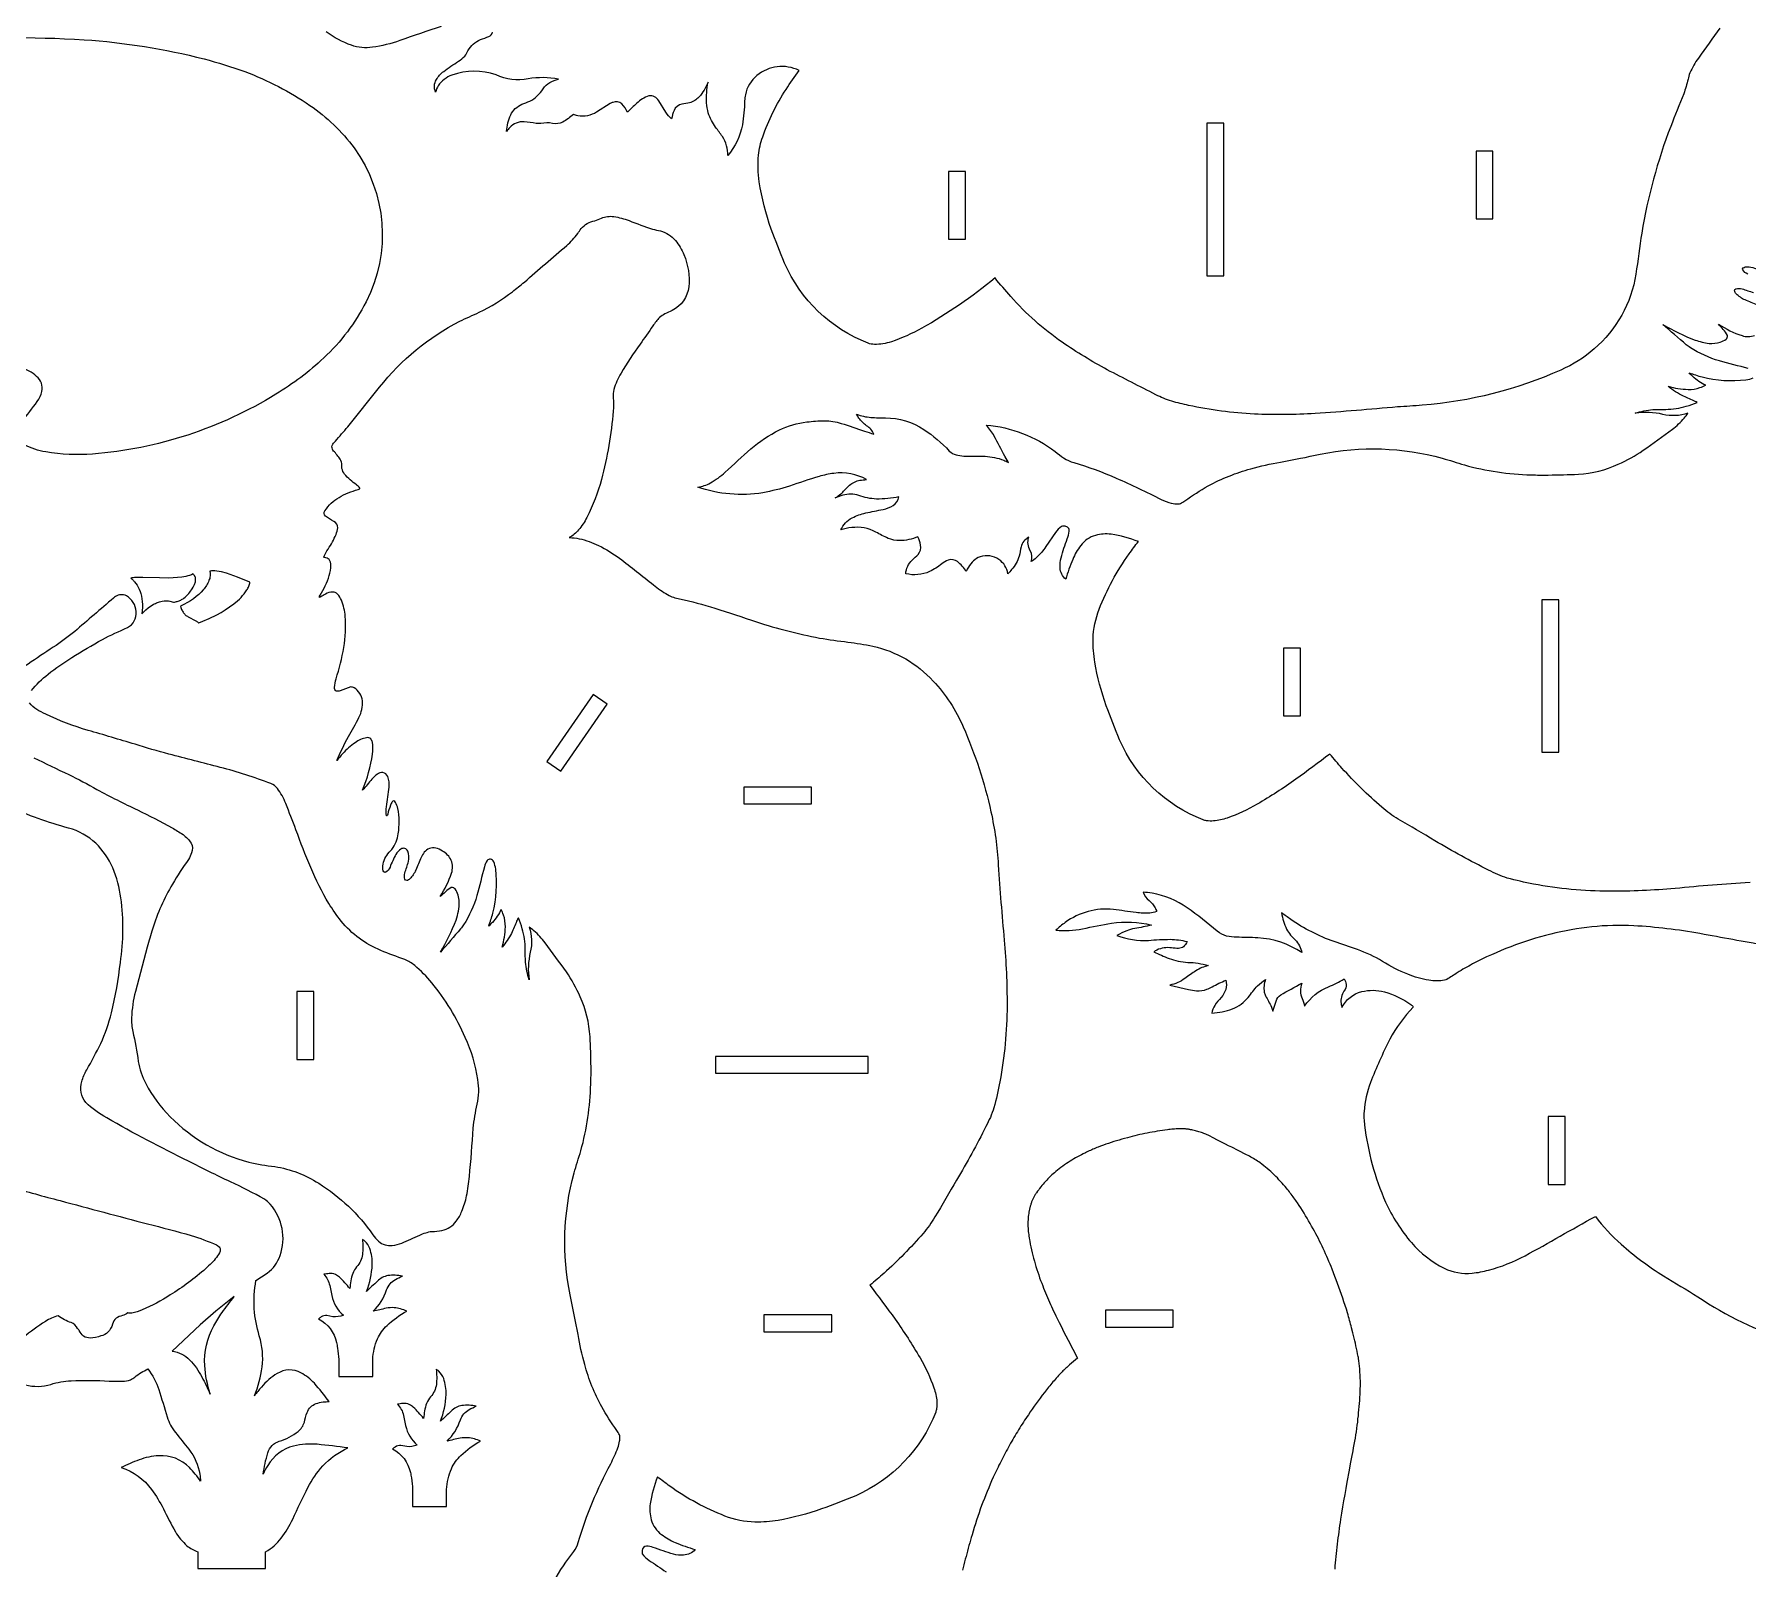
# Model space of a CAD drawing. Extents: x 35.5 to 67.2, y 24 to 50.4.
# Drawn here: x 47.79 to 60.43, y 30.28 to 41.6 of the extents above; entities that cross this region are included whole.
import ezdxf

# ---------------------------------------------------------------- set-up
doc = ezdxf.new("R2010")
doc.units = 0
doc.header["$MEASUREMENT"] = 0
doc.layers.get('0').update_dxf_attribs({"linetype": 'CONTINUOUS'})

msp = doc.modelspace()

# ---------------------------------------------------------------- linework, layer by layer
for points in [[(50.796, 41.658, 0.003925), (50.49, 41.554, -0.047624), (50.289, 41.504, -0.122497), (50.133, 41.519, -0.073814), (49.948, 41.618, -0.089923)], [(60.228, 41.646, -0.001808), (60.069, 41.425, 0.048267), (60.006, 41.315, 0.053543), (59.993, 41.268, -0.032799), (59.961, 41.162, -0.001182), (59.865, 40.921, 0.050203), (59.651, 40.134, -0.001096), (59.608, 39.832, -0.179531), (59.3, 39.28, -0.075982), (59.054, 39.124, -0.086689), (58.032, 38.865, -0.006698), (57.85, 38.852, -0.00483), (57.242, 38.803, -0.025308), (56.794, 38.799, -0.039353), (56.309, 38.863, -0.013854), (56.184, 38.894, -0.040061), (56.067, 38.942, -0.00145), (55.709, 39.126, -0.025729), (55.376, 39.329, -0.060129), (54.997, 39.667, -0.015158), (54.881, 39.803, -0.044175), (54.34, 39.432, -0.045913), (54.116, 39.333, -0.079791), (53.991, 39.313, -0.074661), (53.944, 39.322, -0.198744), (53.328, 39.912, -0.010998), (53.23, 40.163, -0.047383), (53.142, 40.512, -0.060687), (53.136, 40.709, -0.057482), (53.167, 40.843, -0.062522), (53.34, 41.194, -0.017087), (53.435, 41.333, 0.300286), (53.125, 41.295, 0.184286), (53.04, 41.154, 0.032509), (53.034, 41.11, -0.028759), (53.017, 40.933, -0.125891), (52.91, 40.705, 0.158118), (52.87, 40.846, 0.012289), (52.82, 40.914, -0.079871), (52.766, 41.02, -0.091742), (52.754, 41.17, -0.025713), (52.764, 41.247, -0.084534), (52.697, 41.137, -0.134701), (52.628, 41.095, -0.016605), (52.571, 41.085, 0.2525), (52.513, 41.037, 0.059575), (52.495, 40.977, -0.07477), (52.453, 41.025), (52.4, 41.11, 0.318047), (52.328, 41.145, 0.115857), (52.238, 41.091, 0.017302), (52.169, 41.025, 0.1015), (52.128, 41.087, 0.282727), (52.062, 41.098, 0.045738), (52.041, 41.089), (51.941, 41.026, -0.18395), (51.803, 40.999, -0.049964), (51.771, 41.009, -0.067609), (51.692, 40.953, -0.167125), (51.617, 40.943, 0.112454), (51.531, 40.942, -0.06006), (51.496, 40.943, 0.031409), (51.408, 40.955, 0.224368), (51.301, 40.912, 0.043079), (51.278, 40.884, -0.093148), (51.308, 41.005, -0.173538), (51.39, 41.084, 0.009954), (51.449, 41.107, 0.132246), (51.547, 41.198, -0.191244), (51.661, 41.269, 0.094208), (51.437, 41.271, -0.15346), (51.2, 41.3, 0.17786), (50.875, 41.299, 0.151126), (50.774, 41.221, 0.082325), (50.754, 41.174, -0.241662), (50.76, 41.266, -0.092711), (50.814, 41.326, -0.019299), (50.923, 41.401, 0.042738), (50.969, 41.438, 0.082819), (50.993, 41.479, -0.170782), (51.086, 41.561, -0.005428), (51.148, 41.584, 0.234932), (51.174, 41.616, 0.35305)], [(47.008, 41.554, -0.032685), (48.162, 41.56, -0.04507), (49.046, 41.419, -0.023575), (49.347, 41.325, -0.058692), (49.827, 41.076, -0.080834), (50.153, 40.762, -0.283166), (50.241, 39.626, -0.088092), (49.929, 39.213, -0.05292), (49.576, 38.946, -0.118379), (48.224, 38.504, -0.059823), (47.878, 38.52, -0.074183), (47.722, 38.572, -0.043802)], [(51.531, 29.839, -0.138745), (51.716, 30.333, 0.003131), (51.774, 30.411, 0.075431), (51.806, 30.479, -0.049842), (52.046, 31.059, 0.025525), (52.099, 31.177, 0.033711), (52.111, 31.224, 0.046653), (52.113, 31.258, 0.087821), (52.11, 31.272, 0.044113), (52.09, 31.304, -0.023513), (51.98, 31.478, -0.05953), (51.854, 31.791, -0.0271), (51.805, 32.011, 0.007058), (51.747, 32.303, -0.118436), (51.776, 33.203, -0.00786), (51.826, 33.367, 0.061214), (51.899, 33.859, 0.012751), (51.901, 33.985, 0.00818), (51.894, 34.208, 0.089353), (51.821, 34.502, 0.051449), (51.719, 34.685, 0.005478), (51.563, 34.9, 0.046223), (51.48, 34.989, 0.026547), (51.445, 35.015, -0.139855), (51.453, 34.831, 0.096415), (51.444, 34.628, -0.049384), (51.418, 34.757, -0.020224), (51.416, 34.852, 0.067289), (51.393, 35.004, 0.014824), (51.366, 35.085, 0.05435), (51.352, 35.06, -0.011044), (51.313, 34.97, -0.063442), (51.245, 34.869, 0.065799), (51.269, 35.017, 0.087486), (51.255, 35.105, 0.025091), (51.238, 35.146, -0.067829), (51.174, 35.051, -0.031851), (51.146, 35.024, 0.018936), (51.177, 35.119, 0.088965), (51.198, 35.443, 0.056015), (51.183, 35.498, 0.243935), (51.16, 35.518, 0.265649), (51.135, 35.506, 0.077454), (51.114, 35.461, -0.005669), (51.059, 35.248, -0.069677), (50.961, 35.033, -0.023659), (50.939, 35.004, -0.004465), (50.79, 34.831, 0.043572), (50.905, 35.068, 0.087449), (50.929, 35.201, 0.146573), (50.898, 35.298, 0.17072), (50.88, 35.308, 0.114481), (50.87, 35.307, 0.107313), (50.827, 35.277, -0.047605), (50.788, 35.241, 0.066233), (50.872, 35.415, 0.174072), (50.87, 35.508, 0.142602), (50.806, 35.577, 0.075809), (50.755, 35.599, 0.288194), (50.671, 35.568, 0.073331), (50.648, 35.53, -0.014135), (50.609, 35.437, -0.085914), (50.564, 35.372, -0.162564), (50.541, 35.359, -0.31879), (50.527, 35.369, -0.128668), (50.527, 35.415, 0.008326), (50.554, 35.5, 0.159985), (50.549, 35.577, 0.216479), (50.527, 35.596, 0.216479), (50.499, 35.591, 0.132103), (50.461, 35.552, 0.032337), (50.418, 35.458, -0.154521), (50.387, 35.42, -0.348588), (50.373, 35.424, -0.119184), (50.366, 35.439, -0.186766), (50.394, 35.545, -0.024243), (50.431, 35.589, 0.13028), (50.479, 35.705, 0.086554), (50.476, 35.891, 0.079179), (50.459, 35.935, 0.209238), (50.445, 35.946, 0.239226), (50.434, 35.94, 0.05888), (50.421, 35.915, 0.019497), (50.401, 35.848, -0.098553), (50.395, 35.836, -0.345791), (50.393, 35.837, -0.099093), (50.391, 35.904, 0.019902), (50.412, 36.049, 0.117088), (50.402, 36.126, 0.234621), (50.365, 36.156, 0.197162), (50.325, 36.144, 0.052412), (50.285, 36.107, 0.007679), (50.216, 36.025, 0.055985), (50.29, 36.292, 0.069328), (50.288, 36.379, 0.109173), (50.276, 36.404, 0.235841), (50.245, 36.413, 0.103218), (50.16, 36.376, 0.066248), (50.07, 36.296, 0.015289), (50.026, 36.244, -0.020164), (50.111, 36.421, 0.009044), (50.189, 36.562, 0.140338), (50.214, 36.684, 0.234832), (50.153, 36.781, 0.119377), (50.13, 36.787, -0.00716), (50.05, 36.758, -0.12957), (50.022, 36.756, -0.258637), (50.011, 36.769, -0.074854), (50.009, 36.783, -0.051564), (50.02, 36.847, 0.030476), (50.077, 37.078, 0.060498), (50.088, 37.309, 0.075638), (50.06, 37.426, 0.066103), (50.031, 37.472, 0.193801), (49.995, 37.487, 0.128838), (49.942, 37.471, 0.030521), (49.908, 37.451, -0.149217), (49.897, 37.447), (49.897, 37.448, -0.090408), (49.902, 37.463, 0.059639), (49.97, 37.608, 0.067073), (49.982, 37.685, 0.123991), (49.969, 37.726, 0.247435), (49.936, 37.741, -0.229764), (49.932, 37.742, -0.229764), (49.931, 37.746, -0.072169), (49.962, 37.804, 0.037646), (50.02, 37.911, 0.06957), (50.032, 37.96, 0.294773), (50.004, 38.008, -0.049), (49.941, 38.047, -0.359267), (49.938, 38.087, -0.115064), (50.042, 38.185, -0.071203), (50.183, 38.242, 0.145461), (50.196, 38.251, 0.244545), (50.195, 38.254, 0.057787), (50.17, 38.278, -0.060573), (50.083, 38.357, -0.093434), (50.063, 38.398, -0.081844), (50.063, 38.423, 0.152435), (50.051, 38.466, 0.029721), (50.002, 38.527, -0.159261), (49.989, 38.558, -0.174633), (49.996, 38.578, -0.037045), (50.015, 38.6, 0.011505), (50.106, 38.706), (50.341, 38.998, -0.108072), (50.933, 39.484, -0.008279), (51.076, 39.55, 0.054045), (51.321, 39.702, 0.014517), (51.409, 39.773, -0.001515), (51.722, 40.043, 0.05843), (51.803, 40.131, -0.028642), (51.828, 40.167, -0.163815), (51.928, 40.225, 0.033968), (51.977, 40.244, -0.138644), (52.069, 40.256, -0.057074), (52.181, 40.226, 0.016952), (52.355, 40.164, 0.010434), (52.413, 40.15, -0.152282), (52.523, 40.079, -0.087984), (52.586, 39.975, -0.123442), (52.622, 39.738, -0.252877), (52.499, 39.563, -0.007399), (52.445, 39.538, 0.058507), (52.406, 39.511, 0.039309), (52.357, 39.45, 0.002906), (52.263, 39.314, 0.03059), (52.122, 39.101, 0.052563), (52.069, 38.981, 0.100821), (52.064, 38.92, -0.042062), (52.065, 38.822, -0.043878), (51.978, 38.317, -0.046566), (51.87, 38.036, -0.052273), (51.809, 37.945, -0.078492), (51.74, 37.888, -0.062905), (51.814, 37.88, -0.062239), (51.957, 37.83, -0.042794), (52.111, 37.736, -0.010901), (52.361, 37.54, 0.039136), (52.466, 37.468, 0.086512), (52.554, 37.437, -0.021386), (52.813, 37.368, -0.003617), (53.122, 37.267, 0.03319), (53.587, 37.148, 0.013674), (53.796, 37.118, -0.018992), (53.979, 37.088, -0.153252), (54.425, 36.83, -0.086144), (54.646, 36.494, -0.04804), (54.851, 35.866, -0.039046), (54.905, 35.474, 0.008145), (54.949, 34.92, -0.020963), (54.97, 34.437, -0.042897), (54.917, 33.876, -0.018722), (54.872, 33.683, -0.048143), (54.814, 33.546, -0.019075), (54.597, 33.15, 0.001035), (54.438, 32.879, -0.043187), (54.35, 32.757, -0.030118), (54.062, 32.464, -0.012563), (53.958, 32.375, -0.00281), (54.144, 32.124, -0.021316), (54.328, 31.839, -0.047164), (54.43, 31.618, -0.050781), (54.452, 31.517, -0.052075), (54.45, 31.465, -0.04685), (54.443, 31.439, -0.198744), (53.853, 30.823, -0.010935), (53.601, 30.725, -0.041773), (53.281, 30.641, -0.038529), (53.11, 30.628, -0.085425), (52.889, 30.673, -0.063089), (52.482, 30.893, -0.013884), (52.391, 30.962, 0.057371), (52.337, 30.762, 0.097586), (52.345, 30.645, 0.159769), (52.42, 30.537, 0.065779), (52.522, 30.478, 0.029941), (52.669, 30.426, -0.206916), (52.584, 30.385, -0.081775), (52.508, 30.392, -0.016954), (52.359, 30.442, 0.064515), (52.31, 30.451, 0.399711), (52.278, 30.42, 0.045603), (52.279, 30.394, 0.096194), (52.329, 30.346, -0.015351), (52.454, 30.261, -0.055443)], [(60.434, 39.832, -0.154478), (60.396, 39.863, -0.348708), (60.4, 39.877, -0.119073), (60.415, 39.884, -0.186777), (60.521, 39.856, -0.02424)], [(60.506, 39.603, -0.014116), (60.413, 39.641, -0.085903), (60.348, 39.686, -0.162536), (60.336, 39.709, -0.318767), (60.345, 39.723, -0.128668), (60.391, 39.723, 0.008322), (60.476, 39.696, 0.159989)], [(60.437, 39.136, -0.005662), (60.224, 39.191, -0.069674), (60.01, 39.289, -0.023677), (59.98, 39.311, -0.004547), (59.807, 39.46, 0.041918), (60.045, 39.345, 0.053763), (60.148, 39.321, 0.090467), (60.231, 39.33, 0.074055), (60.273, 39.352, 0.323043), (60.283, 39.38, 0.107249), (60.253, 39.423, -0.047536), (60.218, 39.462, 0.066235), (60.391, 39.378, 0.174076), (60.484, 39.38, 0.165589)], [(47.7, 38.747, 0.02763), (47.816, 38.892, 0.092193), (47.85, 38.967, 0.288349), (47.811, 39.077, 0.124217), (47.695, 39.14, 0.045844)], [(60.45, 35.345, 0.008145), (59.897, 35.301, -0.020963), (59.413, 35.28, -0.042897), (58.853, 35.333, -0.018722), (58.659, 35.378, -0.048143), (58.522, 35.436, -0.019075), (58.126, 35.653, 0.001035), (57.855, 35.812, -0.043187), (57.734, 35.9, -0.030118), (57.44, 36.188, -0.012563), (57.351, 36.292, -0.00281), (57.1, 36.106, -0.021315), (56.815, 35.922, -0.047162), (56.594, 35.82, -0.050789), (56.493, 35.799, -0.05206), (56.441, 35.8, -0.046857), (56.415, 35.807, -0.198745), (55.799, 36.397, -0.01093), (55.701, 36.649, -0.041772), (55.617, 36.969, -0.038529), (55.604, 37.14, -0.085426), (55.649, 37.361, -0.063091), (55.87, 37.768, -0.013883), (55.938, 37.859, 0.057374), (55.738, 37.913, 0.097611), (55.622, 37.905, 0.159709), (55.513, 37.83, 0.065673), (55.454, 37.728, 0.031548), (55.403, 37.581, -0.212601), (55.361, 37.666, -0.076499), (55.368, 37.74, -0.024331), (55.414, 37.879, 0.045374), (55.428, 37.935, 0.426261), (55.397, 37.972, 0.045597), (55.371, 37.971, 0.091521), (55.327, 37.926), (55.256, 37.822, -0.05877), (55.185, 37.739, -0.040797), (55.147, 37.711, 0.228724), (55.141, 37.792, -0.208803), (55.129, 37.891, 0.204624), (55.073, 37.82, -0.016988), (55.059, 37.752, -0.107421), (55.003, 37.653, -0.022471), (54.975, 37.622, 0.218705), (54.91, 37.726, 0.242788), (54.771, 37.747, 0.171212), (54.685, 37.671, 0.03426), (54.669, 37.639, 0.081277), (54.604, 37.711, 0.257911), (54.535, 37.722, 0.078076), (54.488, 37.695, -0.053308), (54.398, 37.638, -0.165221), (54.222, 37.622, -0.181195), (54.27, 37.723, 0.021516), (54.314, 37.765, 0.230596), (54.332, 37.833, 0.065119), (54.312, 37.895, -0.102309), (54.177, 37.866, -0.09166), (54.093, 37.883, -0.02435), (54.002, 37.929, 0.15666), (53.824, 37.962, 0.053699), (53.743, 37.945, -0.165936), (53.827, 38.034, -0.068075), (53.927, 38.07, -0.004735), (54.055, 38.096, 0.086735), (54.13, 38.124, 0.20593), (54.172, 38.189, -0.057828), (54.006, 38.173, -0.079949), (53.876, 38.199, 0.148824), (53.759, 38.201, 0.024726), (53.702, 38.182, 0.067012), (53.764, 38.231, -0.012767), (53.808, 38.275, -0.142006), (53.884, 38.311, -0.037827), (53.933, 38.316, 0.165969), (53.692, 38.362, 0.039609), (53.583, 38.339, 0.008306), (53.364, 38.268, -0.030814), (53.168, 38.219, -0.124758), (52.688, 38.261, 0.102561), (52.781, 38.292, 0.056959), (52.89, 38.37, -0.005461), (53.079, 38.542, -0.063263), (53.29, 38.682, -0.079246), (53.493, 38.741, -0.027955), (53.622, 38.75, -0.072759), (53.747, 38.731, -0.014972), (53.917, 38.674, 0.011768), (53.986, 38.652, 0.164846), (53.933, 38.713, -0.068303), (53.877, 38.77, -0.044931), (53.86, 38.799, 0.076653), (53.965, 38.775, 0.025143), (54.073, 38.771, -0.148872), (54.356, 38.686, -0.057644), (54.543, 38.527, 0.136902), (54.593, 38.499, 0.059335), (54.65, 38.49, -0.010068), (54.807, 38.488, -0.084223), (54.945, 38.459, -0.030098), (54.979, 38.443), (54.952, 38.488, 0.018211), (54.875, 38.637, 0.051838), (54.816, 38.718, -0.143391), (55.325, 38.523, 0.015732), (55.387, 38.476, 0.078371), (55.462, 38.442, -0.034724), (55.775, 38.327, -0.013947), (56.106, 38.17, 0.042721), (56.181, 38.142, 0.067123), (56.234, 38.137, 0.074243), (56.248, 38.14, 0.05009), (56.281, 38.159, -0.024201), (56.454, 38.27, -0.059496), (56.767, 38.396, -0.027114), (56.987, 38.445, 0.00707), (57.279, 38.503, -0.118436), (58.18, 38.474, -0.00786), (58.343, 38.424, 0.061213), (58.835, 38.351, 0.012752), (58.962, 38.35, 0.00818), (59.184, 38.356, 0.089353), (59.478, 38.429, 0.051449), (59.661, 38.532, 0.005478), (59.877, 38.687, 0.046223), (59.965, 38.77, 0.026547), (59.992, 38.805, -0.139855), (59.807, 38.797, 0.096415), (59.604, 38.806, -0.049385), (59.733, 38.832, -0.020223), (59.828, 38.834, 0.067295), (59.98, 38.857, 0.014774), (60.061, 38.884, 0.044139), (60.046, 38.893, 0.009954), (59.96, 38.931, -0.071673), (59.846, 39.005, 0.066243), (59.993, 38.981, 0.087484), (60.081, 38.995, 0.025089), (60.123, 39.012, -0.067829), (60.027, 39.076, -0.031851), (60.001, 39.104, 0.018936), (60.096, 39.073, 0.088966), (60.42, 39.052, 0.05601), (60.474, 39.067, 0.243836)], [(47.773, 36.76, -0.0556), (47.896, 36.881, -0.030559), (48.071, 37.003, -0.016237), (48.297, 37.137, -0.021217), (48.482, 37.225, 0.311182), (48.545, 37.343, 0.252688), (48.473, 37.459, 0.271322), (48.393, 37.454, 0.039668), (48.378, 37.442, -0.000799), (48.092, 37.196, -0.020858), (47.934, 37.08, -0.002371), (47.561, 36.833, 0.013297)], [(47.79, 36.265, 0.002365), (48.048, 36.141, -0.017758), (48.256, 36.031, 0.013843), (48.556, 35.88, -0.018799), (48.81, 35.748, -0.012103), (48.891, 35.699, -0.089513), (48.951, 35.635, -0.222177), (48.954, 35.564, -0.054054), (48.931, 35.515, 0.014394), (48.813, 35.333, 0.055203), (48.666, 35.002, 0.011763), (48.626, 34.868), (48.54, 34.541, 0.050413), (48.511, 34.347, 0.056514), (48.52, 34.247, -0.028333), (48.561, 34.026, 0.079755), (48.616, 33.863, 0.076158), (48.797, 33.618, 0.136497), (49.376, 33.283, 0.034232), (49.568, 33.25, -0.10269), (49.892, 33.127, -0.099507), (50.292, 32.747, 0.054189), (50.334, 32.699, 0.214463), (50.435, 32.668, 0.075476), (50.504, 32.686, 0.005584), (50.637, 32.745, -0.07178), (50.727, 32.772, 0.046839), (50.801, 32.779, 0.176212), (50.907, 32.848, 0.075602), (50.948, 32.92, 0.046443), (50.983, 33.034, 0.027252), (51.004, 33.177, 0.005702), (51.032, 33.534, -0.035125), (51.062, 33.71, 0.090069), (51.066, 33.891, 0.06898), (50.973, 34.202, 0.068717), (50.726, 34.606, 0.039769), (50.6, 34.733, 0.075512), (50.527, 34.776, -0.004503), (50.351, 34.843, -0.125054), (50.058, 35.061, -0.038275), (49.967, 35.191, -0.036786), (49.833, 35.455, -0.009838), (49.724, 35.733, 0.003198), (49.649, 35.928, 0.065239), (49.587, 36.039, 0.141225), (49.539, 36.074, 0.027894), (49.166, 36.194, 0.001515), (48.787, 36.292, -0.0137), (48.537, 36.364, 0.003085), (48.191, 36.467, -0.039903), (47.878, 36.586, -0.016897), (47.812, 36.621, -0.079079), (47.758, 36.669, -0.25982)], [(47.729, 31.641, 0.144851), (47.916, 31.644, -0.064584), (48.065, 31.671, -0.02396), (48.347, 31.668, 0.010942), (48.445, 31.667, 0.055962), (48.503, 31.677, 0.07914), (48.535, 31.698, -0.052165), (48.632, 31.758, -0.084155), (48.712, 31.606, -0.008025), (48.774, 31.404, 0.088695), (48.835, 31.289, 0.010388), (48.934, 31.165, -0.131415), (49.015, 30.981, -0.022618), (49.021, 30.929, 0.034035), (48.939, 31.03, 0.222365), (48.712, 31.117, 0.077202), (48.567, 31.087, 0.033489), (48.435, 31.03, -0.16024), (48.659, 30.869, -0.042213), (48.746, 30.726, 0.016691), (48.835, 30.557, 0.072661), (48.92, 30.454, 0.093343), (49, 30.41), (49, 30.285), (49.5, 30.285), (49.5, 30.41, 0.105285), (49.616, 30.51, 0.055213), (49.701, 30.651, -0.012702), (49.813, 30.884, -0.058325), (49.922, 31.042, -0.104148), (50.108, 31.175, 0.010933), (49.881, 31.202, 0.073772), (49.707, 31.189, 0.198337), (49.516, 31.046, 0.042453), (49.483, 30.981, -0.04715), (49.517, 31.14, -0.093243), (49.548, 31.193, -0.117228), (49.6, 31.224, 0.084754), (49.741, 31.297, 0.147592), (49.786, 31.365, -0.010356), (49.806, 31.436, -0.233312), (49.873, 31.502, -0.05193), (49.924, 31.514, -0.010674), (49.968, 31.518, 0.024877), (49.86, 31.652, 0.07386), (49.761, 31.729, 0.268812), (49.586, 31.724, 0.086636), (49.469, 31.624, 0.012602), (49.418, 31.56, 0.05932), (49.475, 31.772, 0.106272), (49.454, 32.001, -0.054463), (49.416, 32.201, -0.057709), (49.429, 32.409), (49.513, 32.465, 0.158148), (49.607, 32.594, 0.271021), (49.534, 32.972, 0.06059), (49.492, 33.009, 0.020769), (49.241, 33.137, -0.006683), (48.932, 33.289, -0.015473), (48.328, 33.609, -0.06454), (48.174, 33.722, -0.24301), (48.144, 33.877, -0.05394), (48.181, 33.963, 0.012238), (48.284, 34.158, 0.051078), (48.363, 34.383, 0.033761), (48.429, 34.754, 0.07051), (48.433, 35.231, 0.064), (48.373, 35.452, 0.09958), (48.248, 35.634, 0.120594), (48.047, 35.746, -0.038351), (47.604, 35.905, 0.054843)], [(60.565, 34.88, -0.000542), (60.081, 34.968, 0.029527), (59.592, 35.026, 0.075245), (58.98, 34.964, 0.059143), (58.403, 34.744, 0.014741), (58.291, 34.68, -0.008216), (58.213, 34.63, -0.073357), (58.197, 34.624, -0.090315), (58.082, 34.624, -0.05967), (57.925, 34.668, -0.047653), (57.74, 34.763, 0.052238), (57.554, 34.85, -0.002306), (57.382, 34.909, -0.066468), (57.062, 35.073, -0.009731), (56.995, 35.121, 0.075674), (57.032, 35, 0.086057), (57.096, 34.921, -0.150846), (57.144, 34.828, 0.13428), (56.819, 34.937, 0.004116), (56.662, 34.941, -0.038767), (56.589, 34.95, -0.097376), (56.52, 34.985, 0.01714), (56.299, 35.159, 0.108074), (56.039, 35.266, 0.026603), (55.974, 35.273, 0.181342), (56.017, 35.213, -0.088756), (56.062, 35.159, -0.049923), (56.073, 35.131, -0.105506), (55.972, 35.119, -0.02449), (55.921, 35.123, 0.002437), (55.754, 35.146, 0.187304), (55.399, 35.05, 0.033424), (55.33, 34.994, 0.075821), (55.527, 35.003, -0.010713), (55.741, 35.045, -0.100749), (56.035, 35.031, -0.023208), (55.911, 35.006, 0.055407), (55.852, 34.989, 0.016735), (55.78, 34.955, 0.100305), (56.013, 34.918, -0.020285), (56.173, 34.926, -0.054868), (56.297, 34.91, -0.127164), (56.271, 34.871, -0.155265), (56.235, 34.859, -0.042266), (56.183, 34.863, 0.136045), (56.074, 34.847, 0.044675), (56.052, 34.833, 0.015221), (56.165, 34.785, 0.081343), (56.303, 34.756, -0.067786), (56.454, 34.732, 0.090804), (56.363, 34.694, 0.012449), (56.281, 34.637, -0.097633), (56.171, 34.588), (56.307, 34.556, 0.02432), (56.368, 34.546, 0.122411), (56.443, 34.558, 0.033681), (56.482, 34.576, -0.017239), (56.584, 34.625, -0.1182), (56.583, 34.557, -0.100556), (56.55, 34.497, 0.039369), (56.502, 34.439, 0.09971), (56.48, 34.381, 0.065085), (56.632, 34.413, 0.13038), (56.749, 34.498, -0.026532), (56.817, 34.583, -0.069909), (56.877, 34.63, 0.137772), (56.867, 34.536, 0.059571), (56.876, 34.51, -0.032504), (56.919, 34.426, -0.030661), (56.929, 34.395), (56.954, 34.471, -0.17415), (56.988, 34.516, 0.001615), (57.143, 34.603, 0.06923), (57.133, 34.544, 0.116422), (57.146, 34.49, -0.087205), (57.164, 34.433, -0.151257), (57.34, 34.576, 0.037241), (57.456, 34.634, -0.100703), (57.472, 34.593, -0.182424), (57.455, 34.544, 0.190192), (57.434, 34.453, 0.04589), (57.44, 34.422, -0.223597), (57.586, 34.54, -0.13255), (57.753, 34.538, -0.085249), (57.949, 34.445, -0.058072), (57.966, 34.428, -0.330324), (57.966, 34.425, 0.069332), (57.792, 34.189, 0.019577), (57.65, 33.869, 0.070486), (57.603, 33.657, 0.050355), (57.607, 33.555, 0.074491), (57.762, 32.988, 0.070879), (57.952, 32.689, 0.092875), (58.194, 32.5, 0.137869), (58.4, 32.464, 0.045287), (58.522, 32.487, 0.059458), (58.791, 32.593, 0.005917), (59.05, 32.737, -0.003183), (59.309, 32.883, 0.049474), (59.5, 32.677, 0.044023), (59.813, 32.444, 0.002318), (60.066, 32.29, 0.153583), (61.479, 31.863, 0.027756)], [(47.621, 33.099, 0.006146), (47.984, 32.999, 0.000421), (48.63, 32.827, -0.010892), (48.951, 32.742, -0.032951), (49.138, 32.672, -0.085529), (49.163, 32.651, -0.233583), (49.164, 32.627, -0.096698), (49.138, 32.58, -0.048428), (49.059, 32.498, -0.044512), (48.796, 32.303, -0.041707), (48.591, 32.193, -0.052969), (48.513, 32.17, -0.092075), (48.483, 32.171, -0.155289), (48.444, 32.151, 0.119259), (48.398, 32.131, 0.131194), (48.371, 32.088, -0.10661), (48.337, 32.028, -0.124074), (48.286, 32.001, -0.072134), (48.206, 31.985, -0.135686), (48.158, 31.999, -0.12044), (48.126, 32.041, 0.188777), (48.112, 32.055, 0.213734), (48.067, 32.099, -0.09507), (47.97, 32.15, 0.08914), (47.877, 32.108, 0.078884), (47.57, 31.845, 0.061034)]]:
    msp.add_lwpolyline(points, format="xyb")
for points in [[(56.568, 40.945), (56.443, 40.945), (56.443, 39.82), (56.568, 39.82)], [(58.554, 40.738), (58.429, 40.738), (58.429, 40.238), (58.554, 40.238)], [(54.662, 40.588), (54.537, 40.588), (54.537, 40.088), (54.662, 40.088)], [(48.965, 37.62), (48.953, 37.615), (48.94, 37.61), (48.926, 37.606), (48.912, 37.602), (48.898, 37.599), (48.882, 37.597), (48.851, 37.593), (48.818, 37.591), (48.785, 37.59), (48.718, 37.591), (48.594, 37.595), (48.567, 37.595), (48.544, 37.594), (48.533, 37.593), (48.523, 37.592), (48.514, 37.591), (48.509, 37.59), (48.506, 37.589), (48.51, 37.585), (48.515, 37.581), (48.52, 37.576), (48.525, 37.572), (48.529, 37.566), (48.534, 37.561), (48.543, 37.549), (48.552, 37.537), (48.56, 37.523), (48.567, 37.508), (48.574, 37.492), (48.579, 37.475), (48.584, 37.457), (48.588, 37.437), (48.591, 37.417), (48.592, 37.396), (48.592, 37.374), (48.591, 37.35), (48.588, 37.326), (48.595, 37.334), (48.602, 37.342), (48.61, 37.349), (48.618, 37.356), (48.634, 37.37), (48.652, 37.383), (48.67, 37.394), (48.679, 37.399), (48.687, 37.403), (48.695, 37.407), (48.703, 37.411), (48.711, 37.413), (48.718, 37.415), (48.737, 37.42), (48.752, 37.422), (48.758, 37.423), (48.764, 37.423), (48.769, 37.423), (48.774, 37.423), (48.779, 37.422), (48.784, 37.422), (48.795, 37.419), (48.822, 37.412), (48.829, 37.413), (48.836, 37.414), (48.843, 37.416), (48.849, 37.418), (48.856, 37.42), (48.862, 37.422), (48.868, 37.425), (48.874, 37.428), (48.88, 37.431), (48.886, 37.434), (48.891, 37.438), (48.897, 37.442), (48.907, 37.45), (48.916, 37.458), (48.925, 37.467), (48.933, 37.476), (48.941, 37.485), (48.947, 37.493), (48.953, 37.502), (48.959, 37.51), (48.967, 37.524), (48.973, 37.537), (48.976, 37.543), (48.978, 37.55), (48.98, 37.556), (48.982, 37.562), (48.983, 37.566), (48.983, 37.569), (48.984, 37.572), (48.984, 37.575), (48.984, 37.578), (48.984, 37.581), (48.984, 37.584), (48.983, 37.587), (48.983, 37.59), (48.982, 37.593), (48.982, 37.596), (48.981, 37.599), (48.979, 37.602), (48.978, 37.604), (48.976, 37.607), (48.975, 37.61), (48.973, 37.612), (48.97, 37.615), (48.968, 37.617)], [(48.873, 37.382), (48.875, 37.373), (48.878, 37.366), (48.881, 37.358), (48.884, 37.351), (48.888, 37.345), (48.891, 37.339), (48.895, 37.333), (48.899, 37.328), (48.904, 37.324), (48.908, 37.319), (48.913, 37.315), (48.918, 37.311), (48.923, 37.308), (48.928, 37.304), (48.938, 37.298), (48.977, 37.279), (48.986, 37.275), (48.99, 37.272), (48.994, 37.27), (48.997, 37.267), (49.001, 37.265), (49.002, 37.263), (49.004, 37.262), (49.005, 37.26), (49.007, 37.259), (49.037, 37.271), (49.084, 37.291), (49.141, 37.32), (49.172, 37.337), (49.203, 37.356), (49.235, 37.377), (49.265, 37.399), (49.293, 37.422), (49.307, 37.435), (49.319, 37.447), (49.331, 37.461), (49.342, 37.474), (49.353, 37.488), (49.362, 37.502), (49.366, 37.509), (49.369, 37.516), (49.373, 37.523), (49.376, 37.53), (49.379, 37.538), (49.381, 37.545), (49.384, 37.553), (49.385, 37.56), (49.293, 37.597), (49.211, 37.625), (49.174, 37.635), (49.157, 37.639), (49.141, 37.642), (49.126, 37.643), (49.119, 37.643), (49.113, 37.643), (49.106, 37.643), (49.1, 37.643), (49.095, 37.642), (49.092, 37.641), (49.089, 37.64), (49.09, 37.636), (49.091, 37.632), (49.091, 37.627), (49.091, 37.623), (49.091, 37.619), (49.091, 37.614), (49.091, 37.606), (49.089, 37.597), (49.088, 37.588), (49.085, 37.579), (49.082, 37.571), (49.079, 37.562), (49.075, 37.553), (49.07, 37.545), (49.065, 37.536), (49.059, 37.528), (49.053, 37.519), (49.047, 37.511), (49.04, 37.502), (49.024, 37.486), (49.007, 37.47), (48.988, 37.454), (48.968, 37.438), (48.946, 37.423), (48.923, 37.409), (48.898, 37.395)], [(59.039, 37.43), (58.914, 37.43), (58.914, 36.305), (59.039, 36.305)], [(57.133, 37.074), (57.008, 37.074), (57.008, 36.574), (57.133, 36.574)], [(51.917, 36.731), (51.575, 36.238), (51.678, 36.167), (52.02, 36.659)], [(53.027, 36.049), (53.027, 35.924), (53.527, 35.924), (53.527, 36.049)], [(49.73, 34.04), (49.855, 34.04), (49.855, 34.54), (49.73, 34.54)], [(52.82, 34.063), (52.82, 33.938), (53.945, 33.938), (53.945, 34.063)], [(59.086, 33.619), (58.961, 33.619), (58.961, 33.119), (59.086, 33.119)], [(53.176, 32.157), (53.176, 32.032), (53.676, 32.032), (53.676, 32.157)], [(56.196, 32.065), (56.196, 32.19), (55.696, 32.19), (55.696, 32.065)]]:
    msp.add_lwpolyline(points, close=True)
msp.add_lwpolyline([(57.389, 30.282), (57.391, 30.305), (57.392, 30.328), (57.394, 30.351), (57.397, 30.374), (57.399, 30.397), (57.401, 30.42), (57.404, 30.443), (57.407, 30.466), (57.41, 30.489), (57.413, 30.512), (57.416, 30.534), (57.419, 30.557), (57.422, 30.58), (57.425, 30.603), (57.429, 30.626), (57.432, 30.649), (57.44, 30.694), (57.447, 30.74), (57.455, 30.785), (57.463, 30.831), (57.471, 30.876), (57.479, 30.922), (57.496, 31.012), (57.504, 31.059), (57.513, 31.106), (57.522, 31.153), (57.526, 31.177), (57.531, 31.2), (57.535, 31.224), (57.539, 31.248), (57.543, 31.271), (57.546, 31.295), (57.55, 31.318), (57.553, 31.342), (57.556, 31.366), (57.557, 31.378), (57.558, 31.389), (57.561, 31.412), (57.563, 31.435), (57.565, 31.457), (57.567, 31.48), (57.569, 31.503), (57.571, 31.526), (57.572, 31.548), (57.574, 31.571), (57.575, 31.594), (57.575, 31.605), (57.575, 31.617), (57.576, 31.628), (57.576, 31.639), (57.576, 31.651), (57.576, 31.662), (57.576, 31.674), (57.575, 31.685), (57.575, 31.696), (57.575, 31.708), (57.574, 31.719), (57.573, 31.73), (57.573, 31.742), (57.572, 31.753), (57.571, 31.763), (57.57, 31.773), (57.569, 31.782), (57.568, 31.792), (57.567, 31.802), (57.565, 31.812), (57.564, 31.821), (57.562, 31.831), (57.561, 31.841), (57.559, 31.85), (57.555, 31.87), (57.552, 31.889), (57.548, 31.908), (57.543, 31.927), (57.539, 31.947), (57.534, 31.966), (57.53, 31.985), (57.52, 32.023), (57.511, 32.061), (57.507, 32.075), (57.504, 32.089), (57.5, 32.102), (57.496, 32.116), (57.493, 32.13), (57.489, 32.143), (57.485, 32.157), (57.481, 32.171), (57.473, 32.198), (57.464, 32.225), (57.455, 32.252), (57.446, 32.279), (57.437, 32.306), (57.427, 32.333), (57.418, 32.36), (57.408, 32.387), (57.398, 32.414), (57.388, 32.44), (57.378, 32.467), (57.367, 32.493), (57.36, 32.512), (57.352, 32.531), (57.344, 32.551), (57.336, 32.569), (57.328, 32.588), (57.319, 32.607), (57.311, 32.626), (57.302, 32.645), (57.293, 32.663), (57.284, 32.682), (57.275, 32.7), (57.266, 32.719), (57.256, 32.737), (57.247, 32.755), (57.237, 32.773), (57.227, 32.792), (57.216, 32.811), (57.205, 32.83), (57.194, 32.85), (57.183, 32.869), (57.171, 32.888), (57.16, 32.907), (57.148, 32.926), (57.136, 32.945), (57.124, 32.964), (57.112, 32.983), (57.105, 32.992), (57.099, 33.001), (57.092, 33.01), (57.086, 33.019), (57.079, 33.028), (57.073, 33.037), (57.066, 33.046), (57.059, 33.055), (57.052, 33.064), (57.046, 33.073), (57.039, 33.081), (57.031, 33.09), (57.021, 33.103), (57.009, 33.116), (56.998, 33.128), (56.987, 33.141), (56.975, 33.153), (56.964, 33.166), (56.952, 33.178), (56.94, 33.189), (56.927, 33.201), (56.915, 33.213), (56.902, 33.224), (56.889, 33.235), (56.876, 33.246), (56.863, 33.256), (56.85, 33.267), (56.836, 33.277), (56.827, 33.284), (56.817, 33.29), (56.808, 33.297), (56.798, 33.303), (56.788, 33.309), (56.778, 33.315), (56.768, 33.32), (56.757, 33.326), (56.747, 33.331), (56.737, 33.337), (56.716, 33.347), (56.695, 33.358), (56.674, 33.368), (56.627, 33.392), (56.603, 33.404), (56.58, 33.416), (56.521, 33.446), (56.491, 33.461), (56.462, 33.476), (56.454, 33.481), (56.445, 33.484), (56.437, 33.488), (56.428, 33.492), (56.42, 33.495), (56.411, 33.498), (56.403, 33.501), (56.394, 33.504), (56.385, 33.507), (56.377, 33.509), (56.368, 33.512), (56.359, 33.514), (56.35, 33.516), (56.341, 33.518), (56.332, 33.52), (56.323, 33.522), (56.318, 33.523), (56.312, 33.524), (56.307, 33.525), (56.302, 33.526), (56.296, 33.527), (56.291, 33.527), (56.286, 33.528), (56.28, 33.528), (56.275, 33.529), (56.27, 33.529), (56.259, 33.529), (56.248, 33.529), (56.238, 33.529), (56.227, 33.529), (56.216, 33.528), (56.205, 33.527), (56.195, 33.526), (56.184, 33.525), (56.173, 33.524), (56.163, 33.523), (56.152, 33.521), (56.133, 33.519), (56.115, 33.516), (56.096, 33.513), (56.078, 33.51), (56.059, 33.507), (56.04, 33.504), (56.022, 33.501), (56.003, 33.497), (55.985, 33.493), (55.967, 33.49), (55.948, 33.486), (55.93, 33.482), (55.912, 33.477), (55.893, 33.473), (55.875, 33.468), (55.857, 33.463), (55.837, 33.458), (55.817, 33.452), (55.797, 33.446), (55.778, 33.44), (55.758, 33.434), (55.738, 33.428), (55.719, 33.421), (55.699, 33.415), (55.68, 33.408), (55.66, 33.401), (55.641, 33.393), (55.632, 33.39), (55.622, 33.386), (55.613, 33.382), (55.603, 33.378), (55.594, 33.374), (55.584, 33.369), (55.575, 33.365), (55.565, 33.361), (55.556, 33.356), (55.547, 33.352), (55.532, 33.345), (55.518, 33.337), (55.504, 33.33), (55.49, 33.322), (55.475, 33.314), (55.461, 33.306), (55.448, 33.298), (55.434, 33.289), (55.42, 33.281), (55.407, 33.272), (55.393, 33.263), (55.38, 33.253), (55.367, 33.244), (55.354, 33.234), (55.341, 33.224), (55.329, 33.214), (55.319, 33.205), (55.309, 33.197), (55.299, 33.188), (55.289, 33.179), (55.28, 33.169), (55.271, 33.16), (55.262, 33.15), (55.253, 33.14), (55.244, 33.131), (55.235, 33.12), (55.227, 33.11), (55.219, 33.1), (55.21, 33.089), (55.203, 33.079), (55.195, 33.068), (55.187, 33.057), (55.184, 33.053), (55.181, 33.048), (55.178, 33.043), (55.175, 33.039), (55.173, 33.034), (55.17, 33.029), (55.167, 33.024), (55.165, 33.02), (55.162, 33.015), (55.16, 33.01), (55.158, 33.005), (55.156, 33), (55.153, 32.995), (55.151, 32.99), (55.149, 32.985), (55.148, 32.98), (55.146, 32.974), (55.144, 32.969), (55.142, 32.964), (55.141, 32.959), (55.139, 32.954), (55.138, 32.948), (55.137, 32.943), (55.135, 32.938), (55.134, 32.932), (55.133, 32.927), (55.132, 32.922), (55.131, 32.916), (55.129, 32.905), (55.128, 32.895), (55.126, 32.882), (55.125, 32.87), (55.125, 32.858), (55.124, 32.846), (55.124, 32.833), (55.124, 32.821), (55.124, 32.809), (55.125, 32.797), (55.125, 32.784), (55.126, 32.772), (55.127, 32.76), (55.129, 32.748), (55.131, 32.736), (55.132, 32.724), (55.134, 32.711), (55.137, 32.699), (55.141, 32.678), (55.145, 32.657), (55.15, 32.636), (55.155, 32.615), (55.16, 32.595), (55.165, 32.574), (55.171, 32.553), (55.177, 32.532), (55.183, 32.512), (55.19, 32.491), (55.196, 32.471), (55.203, 32.451), (55.21, 32.43), (55.217, 32.41), (55.225, 32.39), (55.233, 32.37), (55.239, 32.353), (55.246, 32.336), (55.253, 32.319), (55.261, 32.302), (55.268, 32.285), (55.275, 32.268), (55.283, 32.251), (55.29, 32.234), (55.298, 32.217), (55.306, 32.2), (55.313, 32.184), (55.321, 32.167), (55.329, 32.15), (55.337, 32.134), (55.354, 32.101), (55.37, 32.067), (55.387, 32.034), (55.404, 32.002), (55.421, 31.969), (55.455, 31.903), (55.489, 31.838), (55.474, 31.826), (55.459, 31.813), (55.445, 31.801), (55.431, 31.788), (55.417, 31.776), (55.41, 31.769), (55.403, 31.763), (55.396, 31.756), (55.389, 31.749), (55.382, 31.743), (55.376, 31.736), (55.367, 31.727), (55.358, 31.718), (55.35, 31.709), (55.341, 31.699), (55.333, 31.69), (55.324, 31.681), (55.316, 31.671), (55.308, 31.662), (55.3, 31.652), (55.292, 31.642), (55.284, 31.633), (55.276, 31.623), (55.268, 31.613), (55.26, 31.603), (55.245, 31.583), (55.229, 31.564), (55.214, 31.543), (55.199, 31.523), (55.185, 31.503), (55.17, 31.482), (55.155, 31.462), (55.141, 31.441), (55.127, 31.42), (55.118, 31.407), (55.108, 31.393), (55.099, 31.379), (55.09, 31.365), (55.081, 31.351), (55.072, 31.337), (55.063, 31.323), (55.055, 31.309), (55.046, 31.295), (55.037, 31.281), (55.029, 31.267), (55.02, 31.253), (55.012, 31.238), (55.004, 31.224), (54.996, 31.21), (54.988, 31.195), (54.979, 31.181), (54.972, 31.166), (54.964, 31.152), (54.956, 31.137), (54.948, 31.122), (54.94, 31.108), (54.933, 31.093), (54.925, 31.078), (54.918, 31.063), (54.91, 31.049), (54.903, 31.034), (54.896, 31.019), (54.889, 31.004), (54.882, 30.989), (54.875, 30.974), (54.868, 30.959), (54.856, 30.933), (54.845, 30.907), (54.834, 30.881), (54.823, 30.855), (54.812, 30.829), (54.802, 30.803), (54.792, 30.776), (54.782, 30.75), (54.772, 30.723), (54.763, 30.697), (54.754, 30.67), (54.745, 30.643), (54.736, 30.616), (54.727, 30.589), (54.719, 30.562), (54.711, 30.535), (54.705, 30.515), (54.699, 30.495), (54.694, 30.475), (54.688, 30.455), (54.683, 30.435), (54.677, 30.415), (54.672, 30.394), (54.667, 30.374), (54.661, 30.354), (54.656, 30.334), (54.651, 30.314), (54.646, 30.293), (54.641, 30.273)])
for points in [[(50.041, 31.702), (50.291, 31.702), (50.291, 31.827, -0.090549), (50.326, 31.98, -0.093385), (50.396, 32.078, -0.064919), (50.542, 32.184, 0.07327), (50.448, 32.209, 0.07207), (50.39, 32.205, 0.005783), (50.294, 32.183, 0.123911), (50.393, 32.34, -0.184966), (50.458, 32.417, -0.039036), (50.509, 32.442, 0.075561), (50.403, 32.446, 0.153549), (50.325, 32.404, 0.003489), (50.245, 32.33, 0.081362), (50.287, 32.527, 0.091996), (50.269, 32.645, 0.110457), (50.232, 32.7, 0.061375), (50.214, 32.713, -0.051974), (50.215, 32.601, -0.158753), (50.172, 32.511, 0.133981), (50.128, 32.407, 0.02712), (50.122, 32.351, 0.024975), (50.045, 32.434, 0.056066), (50.016, 32.454, 0.151507), (49.968, 32.461, 0.011613), (49.929, 32.456, -0.141205), (49.973, 32.373), (49.988, 32.299, 0.158802), (50.074, 32.154, -0.113769), (49.996, 32.143), (49.953, 32.152, 0.176275), (49.911, 32.141, 0.030081), (49.891, 32.127, -0.222578), (50.023, 31.953, -0.024043), (50.031, 31.912, -0.016694), (50.041, 31.827)], [(49.269, 32.292), (49.134, 32.184), (49.017, 32.082), (48.811, 31.888, -0.176686), (48.94, 31.824, -0.070342), (49.03, 31.699, -0.019372), (49.092, 31.572, -0.058978), (49.051, 31.783, -0.145471), (49.119, 32.075, -0.027806), (49.179, 32.173, -0.011486)], [(50.585, 30.743), (50.835, 30.743), (50.835, 30.868, -0.090549), (50.871, 31.022, -0.093385), (50.941, 31.12, -0.064919), (51.086, 31.226, 0.07327), (50.993, 31.25, 0.07207), (50.935, 31.247, 0.005783), (50.839, 31.225, 0.123911), (50.937, 31.382, -0.184966), (51.003, 31.459, -0.039036), (51.054, 31.483, 0.075561), (50.948, 31.488, 0.153549), (50.869, 31.446, 0.003489), (50.79, 31.372, 0.081362), (50.832, 31.569, 0.091996), (50.814, 31.687, 0.110457), (50.777, 31.742, 0.061375), (50.759, 31.755, -0.051974), (50.76, 31.643, -0.158753), (50.717, 31.553, 0.133981), (50.673, 31.448, 0.02712), (50.666, 31.393, 0.024975), (50.59, 31.476, 0.056066), (50.56, 31.496, 0.151507), (50.513, 31.503, 0.011613), (50.473, 31.497, -0.141205), (50.518, 31.415), (50.533, 31.34, 0.158802), (50.618, 31.196, -0.113769), (50.541, 31.185), (50.498, 31.194, 0.176275), (50.456, 31.182, 0.030081), (50.436, 31.168, -0.222578), (50.568, 30.995, -0.024043), (50.576, 30.954, -0.016694), (50.585, 30.868)]]:
    msp.add_lwpolyline(points, format="xyb", close=True)

doc.saveas('drawing.dxf')
